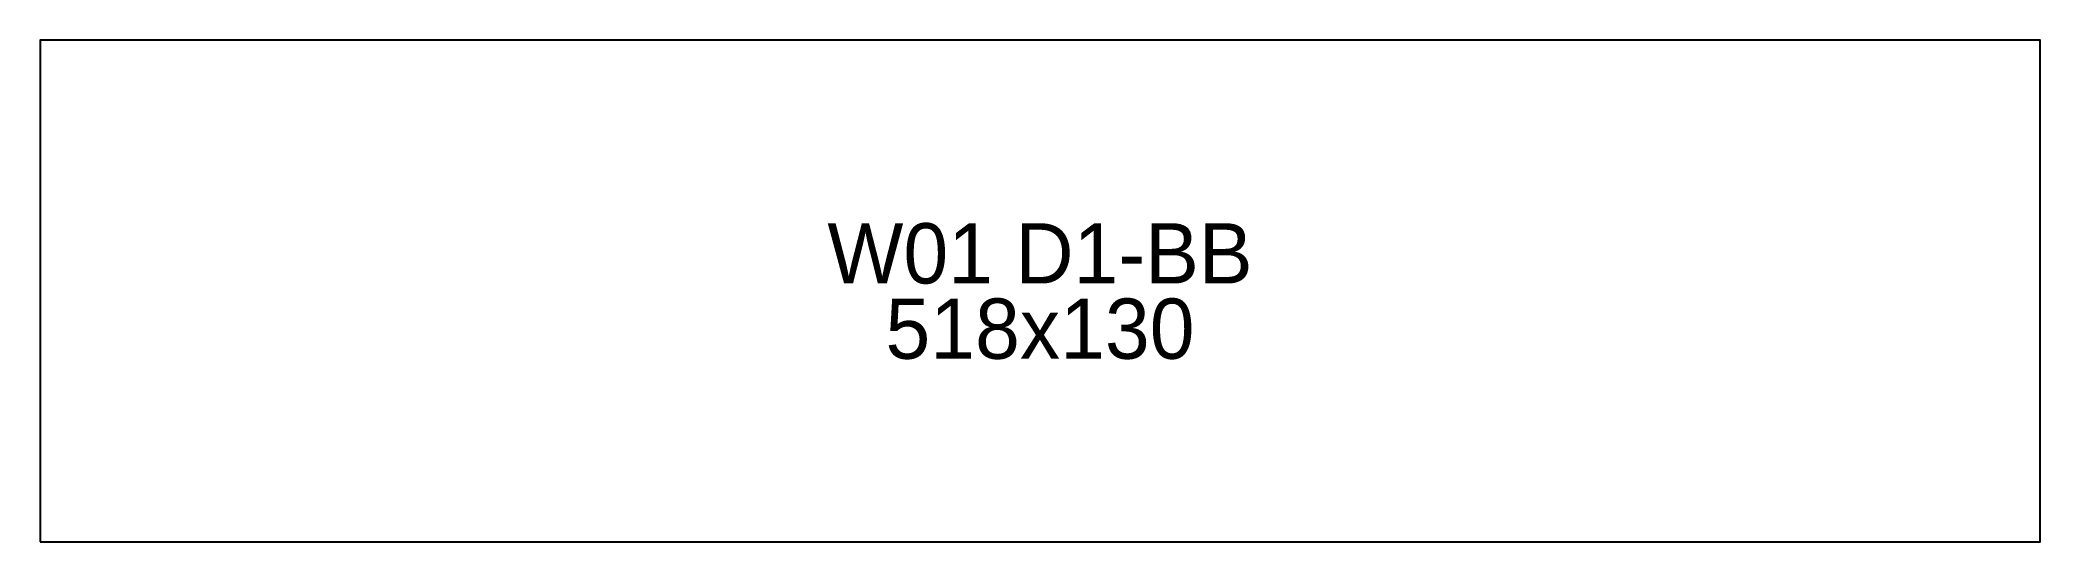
# Model space of a CAD drawing. Extents: x 0 to 518, y 0 to 130.
import ezdxf
from ezdxf.enums import TextEntityAlignment as Align

# ---------------------------------------------------------------- set-up
doc = ezdxf.new("R2010")
doc.units = 0
doc.layers.add('OUTLINE', color=7, linetype='CONTINUOUS')
doc.layers.add('UNIT_NUMBER', color=94, linetype='CONTINUOUS')

msp = doc.modelspace()

# ---------------------------------------------------------------- linework, layer by layer
at = {"layer": 'OUTLINE'}
msp.add_lwpolyline([(0, 0), (518, 0), (518, 130), (0, 130)], close=True, dxfattribs=at)

# ---------------------------------------------------------------- texts
at = {"layer": 'UNIT_NUMBER'}
for s, p in [('W01 D1-BB', (259, 74.75)), ('518x130', (259, 55.25))]:
    msp.add_text(s, height=15.6, dxfattribs=at).set_placement(p, align=Align.MIDDLE_CENTER)

doc.saveas('drawing.dxf')
